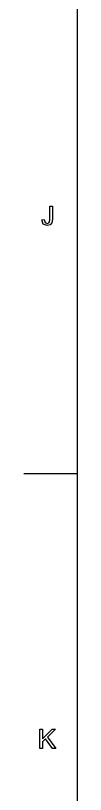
# Model space of a CAD drawing. Extents: x -180 to 1008, y 54 to 897.
# Drawn here: x 15 to 20, y 375.5 to 448 of the extents above; entities that cross this region are included whole.
import ezdxf

# ---------------------------------------------------------------- set-up
doc = ezdxf.new("R2010")
doc.units = 0

msp = doc.modelspace()

# ---------------------------------------------------------------- linework, layer by layer
at = {"layer": 'Layer 1'}
for p, q in [((19.999988, 886.998472), (19.999988, 313.001528)), ((17.445963, 428.994842), (17.445963, 430.227775)), ((17.445963, 430.227775), (17.682784, 430.227775)), ((17.682784, 430.227775), (17.682784, 429.00827)), ((16.698878, 428.946014), (16.912505, 428.975311)), ((16.698879, 428.946014), (16.698878, 428.946014)), ((16.81851, 428.543173), (16.698879, 428.946014)), ((17.179845, 428.407672), (16.81851, 428.543173)), ((16.912505, 428.975311), (16.98941, 428.694543)), ((16.98941, 428.694543), (17.178623, 428.618859)), ((17.178623, 428.618859), (17.332434, 428.659142)), ((17.455728, 428.47237), (17.179845, 428.407672)), ((17.332434, 428.659142), (17.421547, 428.770227)), ((17.421547, 428.770227), (17.445963, 428.994842)), ((17.627851, 428.660365), (17.455728, 428.47237)), ((17.682784, 429.00827), (17.627851, 428.660365)), ((14.999978, 405.333587), (19.999988, 405.333587)), ((16.518355, 379.750284), (16.518355, 381.539868)), ((16.518355, 381.539868), (16.755175, 381.539868)), ((16.755175, 381.539868), (16.755175, 380.652401)), ((16.755175, 380.652401), (17.643863, 381.539868)), ((17.964914, 381.539868), (17.214168, 380.814757)), ((17.643863, 381.539868), (17.964914, 381.539868)), ((17.048149, 380.656063), (16.755175, 380.370414)), ((17.685368, 379.750284), (17.048149, 380.656063)), ((17.214168, 380.814757), (17.997873, 379.750284)), ((16.755175, 380.370414), (16.755175, 379.750284)), ((16.755175, 379.750284), (16.518355, 379.750284)), ((17.997873, 379.750284), (17.685368, 379.750284))]:
    msp.add_line(p, q, dxfattribs=at)

doc.saveas('drawing.dxf')
